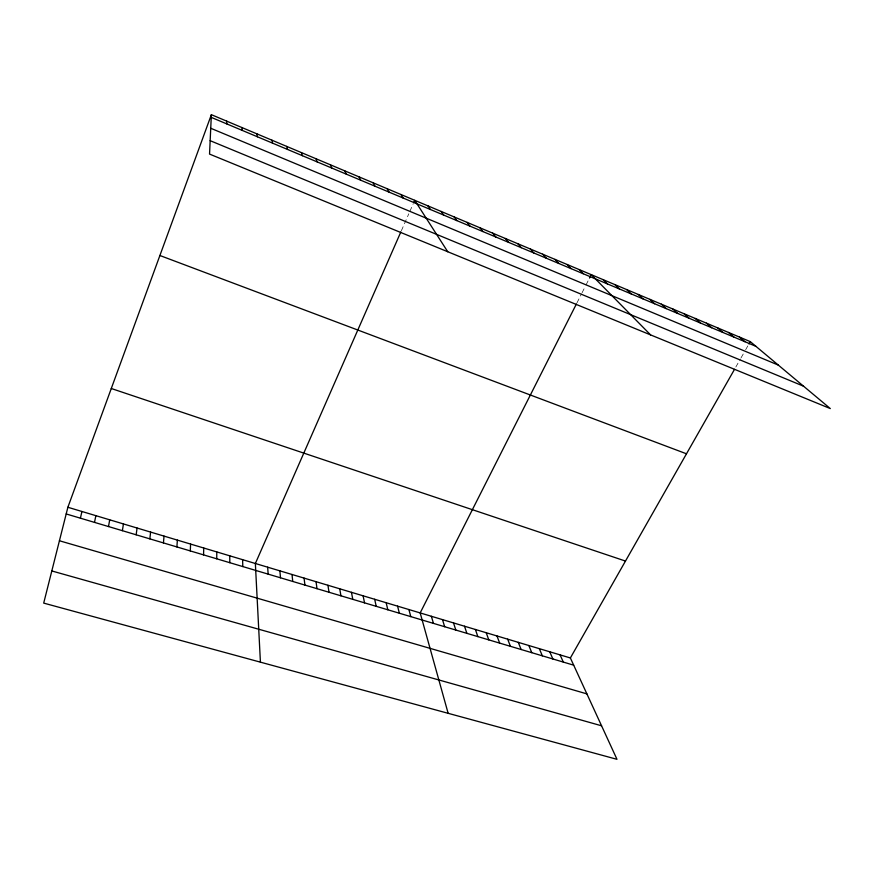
<?xml version="1.0" encoding="UTF-8"?>
<svg xmlns="http://www.w3.org/2000/svg" width="874" height="874" viewBox="0 0 874 874"><rect width="100%" height="100%" fill="white"/><g stroke="black" fill="none" stroke-linecap="round" stroke-linejoin="round"><path stroke-width="0.66" stroke-dasharray="4.37 3.28" d="M401.374 230.736L408.813 213.78M409.884 211.333L413.107 203.992M576.982 302.83L581.516 293.861M582.084 292.735L584.924 287.12M586.072 284.848L589.513 278.052M735.832 367.014L740.398 358.974M741.054 357.827L743.676 353.227M745.653 349.742L748.286 345.099"/><path stroke-width="1.31" d="M216.741 558.814L216.796 551.931M203.555 554.881L203.74 548.02M211.366 114.68L209.542 154.086L830.3 408.573L750.274 341.625L211.366 114.68L67.877 507.27L43.7 603.104L616.989 759.32L570.372 657.969L67.877 507.27M190.281 550.926L190.608 544.076M176.898 546.938L177.367 540.11M163.427 542.918L164.039 536.112M149.847 538.876L150.601 532.08M136.158 534.801L137.076 528.027M122.382 530.693L123.442 523.93M108.496 526.552L109.709 519.812M94.501 522.379L95.867 515.671M80.408 518.184L81.927 511.487M400.849 231.938L255.361 563.501L260.419 662.164M413.642 202.768L414.724 200.31L447.739 251.745M576.414 303.944L420.176 612.925L448.144 713.315M589.513 278.052L591.228 274.644L650.584 334.895M570.372 657.969L734.531 369.309M748.952 343.941L750.274 341.625M51.817 570.951L601.563 725.791M59.432 540.766L586.88 693.88M66.195 513.945L573.683 665.169M111.282 388.504L625.478 561.064M159.898 255.503L686.483 453.792M210.164 140.681L803.545 386.188M210.732 128.26L778.341 365.103M211.235 117.367L755.868 346.312M739.437 337.058L744.943 341.712M728.523 332.47L733.931 337.091M717.532 327.837L722.842 332.426M706.454 323.172L711.676 327.728M695.311 318.475L700.424 322.998M684.08 313.744L689.083 318.234M672.772 308.981L677.678 313.438M661.378 304.185L666.174 308.609M649.895 299.356L654.582 303.737M638.337 294.483L642.914 298.832M626.691 289.578L631.159 293.882M614.957 284.64L619.316 288.912M603.136 279.658L607.375 283.886M579.233 269.596L583.242 273.748M567.15 264.505L571.039 268.613M554.968 259.381L558.737 263.445M542.699 254.214L546.337 258.234M530.343 249.003L533.85 252.979M517.889 243.759L521.265 247.692M505.336 238.471L508.592 242.36M492.685 233.15L495.809 236.985M479.946 227.786L482.929 231.577M467.098 222.378L469.95 226.115M454.152 216.927L456.862 220.619M441.119 211.432L443.675 215.08M427.965 205.893L430.39 209.487M400.958 194.52L403.089 198.016M387.095 188.675L389.061 192.116M373.1 182.786L374.913 186.173M359.006 176.854L360.656 180.175M344.793 170.867L346.268 174.134M560.081 654.888L563.304 662.077M549.735 651.786L552.871 658.963M539.313 648.661L542.361 655.839M528.836 645.515L531.785 652.681M330.459 164.825L331.77 168.037M518.282 642.346L521.144 649.513M507.663 639.167L510.438 646.323M496.978 635.955L499.655 643.111M316.006 158.74L317.153 161.887M486.217 632.732L488.795 639.877M475.39 629.488L477.87 636.622M464.498 626.221L466.88 633.344M453.53 622.933L455.813 630.045M301.432 152.6L302.404 155.692M442.484 619.611L444.669 626.724M431.363 616.279L433.449 623.38M286.738 146.417L287.535 149.443M408.912 609.549L410.791 616.629M397.583 606.152L399.342 613.22M386.166 602.721L387.816 609.79M374.673 599.28L376.213 606.327M271.912 140.179L272.535 143.128M363.103 595.806L364.534 602.852M351.457 592.321L352.779 599.346M339.735 588.803L340.936 595.817M327.925 585.263L329.017 592.266M256.967 133.886L257.404 136.77M316.038 581.691L317.011 588.683M304.076 578.107L304.917 585.088M292.014 574.491L292.746 581.461M241.901 127.538L242.153 130.357M279.888 570.853L280.488 577.801M267.663 567.193L268.154 574.131M242.601 559.666L242.819 566.581M226.694 121.136L226.759 123.89M229.742 555.809L229.829 562.714"/></g></svg>
